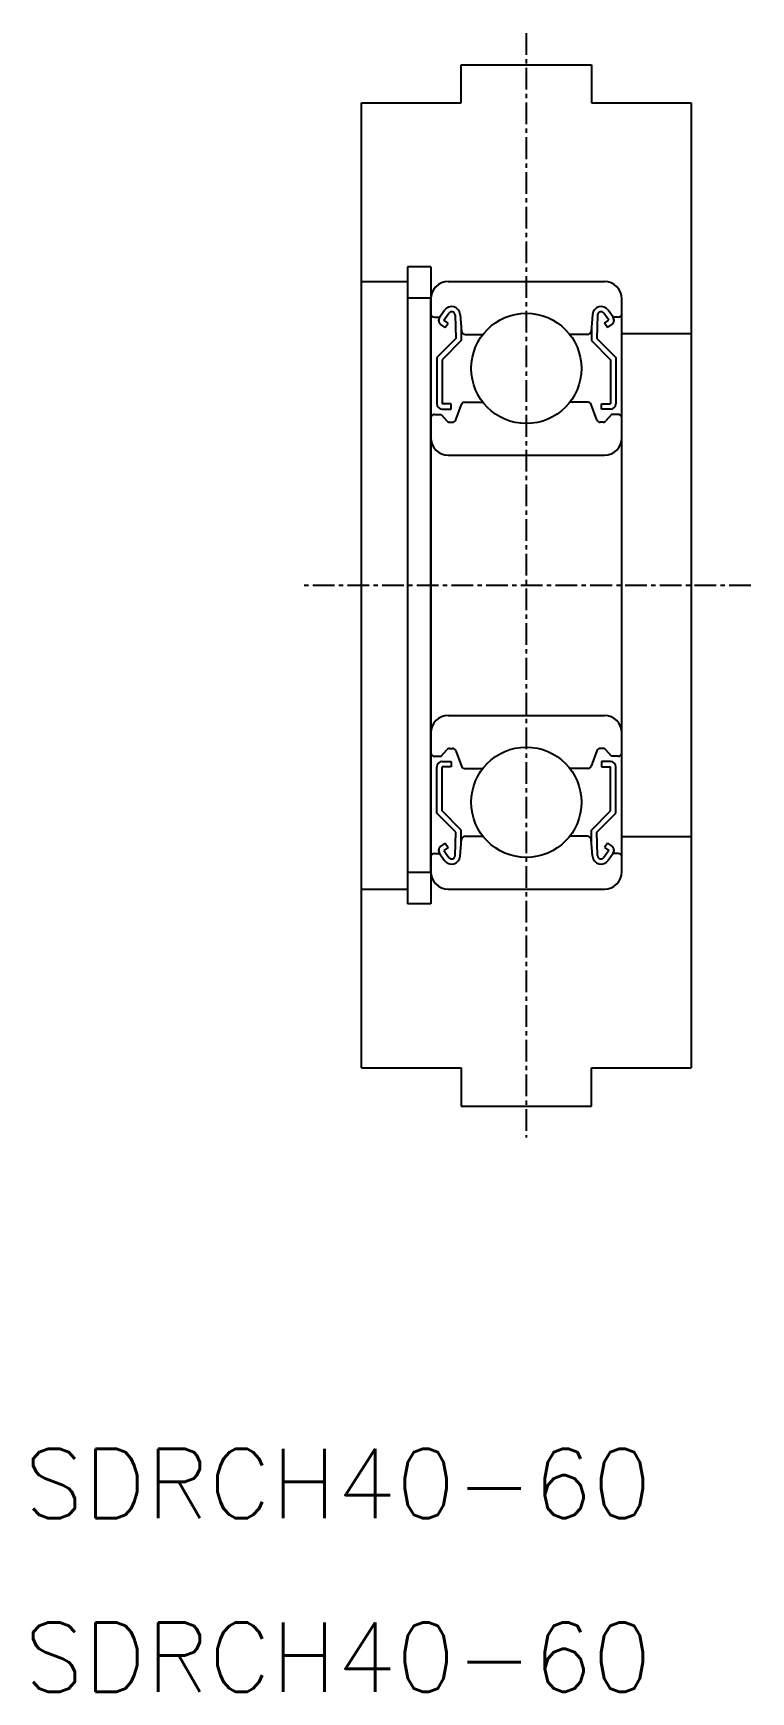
# Model space of a CAD drawing. Extents: x 0.5 to 41.9, y 0 to 95.6.
import ezdxf

# ---------------------------------------------------------------- set-up
doc = ezdxf.new("R2010")
doc.units = 0
doc.linetypes.add('CENTER', pattern=[2, 1.25, -0.25, 0.25, -0.25])
doc.layers.get('0').update_dxf_attribs({"linetype": 'CONTINUOUS'})
doc.layers.add('CENTER', color=1, linetype='CENTER')
doc.styles.get("Standard").update_dxf_attribs({"font": 'txt', "bigfont": 'BIGFONT'})

msp = doc.modelspace()

# ---------------------------------------------------------------- linework, layer by layer
at = {"color": 7, "linetype": 'CONTINUOUS'}
for p, q in [((25.187, 91.554, 28.578), (25.187, 93.754, 28.578)), ((25.187, 93.754, 28.578), (32.687, 93.754, 28.578)), ((32.687, 93.754, 28.578), (32.687, 91.554, 28.578)), ((19.437, 91.554, 28.578), (25.187, 91.554, 28.578)), ((19.437, 35.954, 28.578), (19.437, 91.554, 28.578)), ((32.687, 91.554, 28.578), (38.437, 91.554, 28.578)), ((38.437, 91.554, 28.578), (38.437, 35.954, 28.578)), ((19.437, 81.254), (22.089, 81.254)), ((22.089, 82.104), (22.089, 45.404)), ((23.437, 82.104), (22.089, 82.104)), ((23.437, 82.104), (23.437, 45.404)), ((24.437, 81.254), (33.437, 81.254)), ((23.437, 80.304), (22.089, 80.304)), ((23.437, 47.254), (23.437, 80.254)), ((23.937, 79.204), (24.216, 79.601)), ((24.183, 79.032), (24.465, 79.434)), ((24.829, 79.327), (24.879, 77.978)), ((25.123, 79.358), (25.209, 78.387)), ((32.751, 79.358), (32.665, 78.387)), ((33.045, 79.327), (32.995, 77.978)), ((33.691, 79.032), (33.409, 79.434)), ((33.937, 79.204), (33.658, 79.601)), ((34.437, 47.254), (34.437, 80.254)), ((34.437, 47.254), (34.437, 80.254)), ((23.637, 79.204), (23.937, 79.204)), ((24.256, 78.614), (24.01, 78.786)), ((24.428, 78.859), (24.183, 79.032)), ((24.256, 78.614), (24.428, 78.859)), ((25.179, 78.725), (25.179, 77.854)), ((32.695, 78.725), (32.695, 77.854)), ((33.446, 78.859), (33.691, 79.032)), ((33.618, 78.614), (33.446, 78.859)), ((33.618, 78.614), (33.863, 78.786)), ((34.237, 79.204), (33.937, 79.204)), ((24.879, 77.978), (23.779, 76.878)), ((25.179, 77.854), (24.079, 76.754)), ((25.408, 78.204), (26.431, 78.204)), ((32.466, 78.204), (31.443, 78.204)), ((32.695, 77.854), (33.795, 76.754)), ((32.995, 77.978), (34.095, 76.878)), ((38.437, 78.254), (34.437, 78.254)), ((23.779, 76.878), (23.779, 74.204)), ((24.079, 76.754), (24.079, 74.204)), ((33.795, 76.754), (33.795, 74.204)), ((34.095, 76.878), (34.095, 74.204)), ((23.637, 73.604), (24.037, 73.604)), ((24.037, 73.604), (24.355, 73.226)), ((24.599, 74.204), (24.079, 74.204)), ((24.079, 73.904), (24.599, 73.904)), ((24.599, 73.904), (24.599, 74.204)), ((24.871, 73.286), (25.194, 74.173)), ((25.382, 74.304), (26.431, 74.304)), ((32.492, 74.304), (31.443, 74.304)), ((33.003, 73.286), (32.68, 74.173)), ((33.275, 74.204), (33.795, 74.204)), ((33.275, 73.904), (33.275, 74.204)), ((33.795, 73.904), (33.275, 73.904)), ((33.837, 73.604), (33.519, 73.226)), ((34.237, 73.604), (33.837, 73.604)), ((24.508, 73.154), (24.683, 73.154)), ((33.366, 73.154), (33.191, 73.154)), ((24.437, 71.254), (33.437, 71.254)), ((23.437, 55.504), (23.437, 55.505)), ((24.437, 56.254), (33.437, 56.254)), ((23.637, 53.904), (24.037, 53.904)), ((24.037, 53.904), (24.355, 54.283)), ((24.079, 53.604), (24.599, 53.604)), ((24.508, 54.354), (24.683, 54.354)), ((24.599, 53.604), (24.599, 53.304)), ((24.871, 54.223), (25.194, 53.336)), ((33.003, 54.223), (32.68, 53.336)), ((33.366, 54.354), (33.191, 54.354)), ((33.275, 53.604), (33.275, 53.304)), ((33.795, 53.604), (33.275, 53.604)), ((33.837, 53.904), (33.519, 54.283)), ((34.237, 53.904), (33.837, 53.904)), ((23.779, 50.63), (23.779, 53.304)), ((24.079, 50.754), (24.079, 53.304)), ((24.599, 53.304), (24.079, 53.304)), ((25.382, 53.204), (26.431, 53.204)), ((32.492, 53.204), (31.443, 53.204)), ((33.275, 53.304), (33.795, 53.304)), ((33.795, 50.754), (33.795, 53.304)), ((34.095, 50.63), (34.095, 53.304)), ((25.179, 49.654), (24.079, 50.754)), ((32.695, 49.654), (33.795, 50.754)), ((24.879, 49.53), (23.779, 50.63)), ((32.995, 49.53), (34.095, 50.63)), ((24.256, 48.894), (24.01, 48.723)), ((24.256, 48.894), (24.428, 48.649)), ((24.829, 48.182), (24.879, 49.53)), ((25.123, 48.151), (25.209, 49.122)), ((25.179, 48.783), (25.179, 49.654)), ((25.408, 49.304), (26.431, 49.304)), ((32.466, 49.304), (31.443, 49.304)), ((32.751, 48.151), (32.665, 49.122)), ((32.695, 48.783), (32.695, 49.654)), ((33.045, 48.182), (32.995, 49.53)), ((33.618, 48.894), (33.446, 48.649)), ((33.618, 48.894), (33.863, 48.723)), ((38.437, 49.254), (34.437, 49.254)), ((23.637, 48.304), (23.937, 48.304)), ((23.937, 48.305), (24.216, 47.907)), ((24.428, 48.649), (24.183, 48.476)), ((24.183, 48.476), (24.465, 48.074)), ((33.691, 48.476), (33.409, 48.074)), ((33.446, 48.649), (33.691, 48.476)), ((33.937, 48.305), (33.658, 47.907)), ((34.237, 48.304), (33.937, 48.304)), ((23.437, 47.204), (22.089, 47.204)), ((19.437, 46.254), (22.089, 46.254)), ((24.437, 46.254), (33.437, 46.254)), ((23.437, 45.404), (22.089, 45.404)), ((19.437, 35.954, 28.578), (25.187, 35.954, 28.578)), ((25.187, 35.954, 28.578), (25.187, 33.754, 28.578)), ((32.687, 35.954, 28.578), (38.437, 35.954, 28.578)), ((32.687, 33.754, 28.578), (32.687, 35.954, 28.578)), ((25.187, 33.754, 28.578), (32.687, 33.754, 28.578))]:
    msp.add_line(p, q, dxfattribs=at)
for centre in [(28.937, 76.254), (28.937, 51.254)]:
    msp.add_circle(centre, 3.175, dxfattribs=at)
for centre, radius, start, end in [((24.437, 80.254), 1, 90, 180), ((33.437, 80.254), 1, 0, 90), ((23.637, 79.404), 0.2, 180, 270), ((24.625, 79.314), 0.5, 5.06502, 144.93555), ((24.629, 79.32), 0.2, 2.13118, 144.93675), ((33.249, 79.314), 0.5, 35.06445, 174.93498), ((33.245, 79.32), 0.2, 35.06325, 177.86882), ((34.237, 79.404), 0.2, 270, 0), ((24.182, 79.032), 0.3, 144.93555, 235.03769), ((25.408, 78.404), 0.2, 185.06502, 270), ((32.466, 78.404), 0.2, 270, 354.93498), ((33.692, 79.032), 0.3, 304.96231, 35.06445), ((23.637, 73.404), 0.2, 90, 180), ((24.079, 74.204), 0.3, 180, 270), ((25.382, 74.104), 0.2, 90, 159.97033), ((32.492, 74.104), 0.2, 20.02967, 90), ((33.795, 74.204), 0.3, 270, 0), ((34.237, 73.404), 0.2, 0, 90), ((24.508, 73.354), 0.2, 219.99699, 270), ((24.683, 73.354), 0.2, 270, 339.97033), ((33.191, 73.354), 0.2, 200.02967, 270), ((33.366, 73.354), 0.2, 270, 320.00301), ((24.437, 72.254), 1, 180, 270), ((33.437, 72.254), 1, 270, 0), ((24.437, 55.254), 1, 90, 180), ((33.437, 55.254), 1, 0, 90), ((23.637, 54.104), 0.2, 180, 270), ((24.079, 53.304), 0.3, 90, 180), ((24.508, 54.154), 0.2, 90, 140.00301), ((24.683, 54.154), 0.2, 20.02967, 90), ((33.191, 54.154), 0.2, 90, 159.97033), ((33.366, 54.154), 0.2, 39.99699, 90), ((33.795, 53.304), 0.3, 0, 90), ((34.237, 54.104), 0.2, 270, 0), ((25.382, 53.404), 0.2, 200.02967, 270), ((32.492, 53.404), 0.2, 270, 339.97033), ((25.408, 49.104), 0.2, 90, 174.93498), ((32.466, 49.104), 0.2, 5.06502, 90), ((23.637, 48.104), 0.2, 90, 180), ((24.182, 48.477), 0.3, 124.96231, 215.06445), ((24.625, 48.195), 0.5, 215.06445, 354.93498), ((24.629, 48.189), 0.2, 215.06325, 357.86882), ((33.249, 48.195), 0.5, 185.06502, 324.93555), ((33.245, 48.189), 0.2, 182.13118, 324.93675), ((33.692, 48.477), 0.3, 324.93555, 55.03769), ((34.237, 48.104), 0.2, 0, 90), ((24.437, 47.254), 1, 180, 270), ((33.437, 47.254), 1, 270, 0)]:
    msp.add_arc(centre, radius, start, end, dxfattribs=at)
at = {"layer": 'CENTER', "color": 1, "linetype": 'CENTER'}
for p, q in [((28.937, 95.569), (28.937, 31.94)), ((41.876, 63.754, 28.578), (15.998, 63.754, 28.578))]:
    msp.add_line(p, q, dxfattribs=at)

# ---------------------------------------------------------------- texts
at = {"color": 7, "linetype": 'CONTINUOUS'}
for p in [(0, 10), (0, 0)]:
    msp.add_text('SDRCH40-60', height=4, dxfattribs=at).set_placement(p)

doc.saveas('drawing.dxf')
